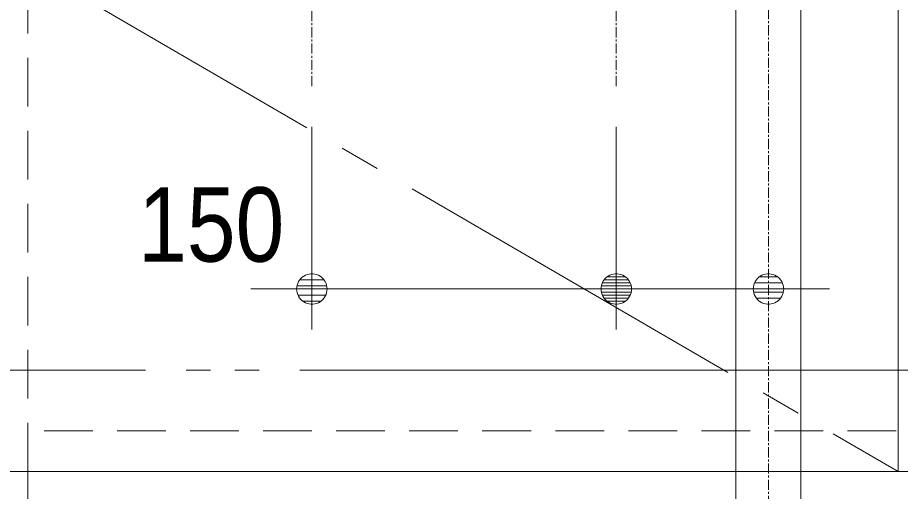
# Model space of a CAD drawing. Units: millimetres, scale not verified. Extents: x -6062 to 6062, y -3045 to 3045.
# Drawn here: x -5302.5 to -4867.5, y -1939.8 to -1706.2 of the extents above; entities that cross this region are included whole.
import ezdxf
from ezdxf.enums import TextEntityAlignment as Align

# ---------------------------------------------------------------- set-up
doc = ezdxf.new("R2010")
doc.units = ezdxf.units.MM
doc.header["$LTSCALE"] = 20
for name, pattern in [('CHAIN1', [8, 5, -1, 1, -1]), ('CHAIN2', [12, 9, -1, 1, -1]), ('DASHED1', [1.8, 1.2, -0.6]), ('LONG_DOUBLE_CHAIN', [21.8, 18, -1, 0.6, -0.6, 0.6, -1])]:
    doc.linetypes.add(name, pattern=pattern)
for name, color, linetype, lineweight in [('0-1_5ボウル・キャビネット', 7, 'Continuous', 9), ('0-3_0', 7, 'Continuous', 9), ('0-4_2寸法-2', 7, 'Continuous', 9), ('0-7_4給排水', 7, 'Continuous', 9)]:
    doc.layers.add(name, color=color, linetype=linetype, lineweight=lineweight)
doc.styles.add('ＭＳ Ｐゴシック', font='')
doc.styles.get('ＭＳ Ｐゴシック').set_extended_font_data('MS PGothic')

# ---------------------------------------------------------------- blocks, each defined once
blk = doc.blocks.new('_Dot')
at = {"layer": '0-3_0'}
for p, q in [((7.99, 6), (-7.99, 6)), ((-10, 0), (-20, 0)), ((9.78, 2), (-9.78, 2)), ((9.16, -3.98), (-9.16, -3.98)), ((6, -7.98), (-6, -7.98))]:
    blk.add_line(p, q, dxfattribs=at)
for points in [[(10, 0), (9.92, 1.25), (9.69, 2.49), (9.3, 3.68), (8.76, 4.82), (8.09, 5.88), (7.29, 6.85), (6.37, 7.71), (5.36, 8.44), (4.26, 9.05), (3.09, 9.51), (1.87, 9.82), (0.63, 9.98), (-0.63, 9.98), (-1.87, 9.82), (-3.09, 9.51), (-4.26, 9.05), (-5.36, 8.44), (-6.37, 7.71), (-7.29, 6.85), (-8.09, 5.88), (-8.76, 4.82), (-9.3, 3.68), (-9.69, 2.49), (-9.92, 1.25), (-10, 0), (0, 0)], [(-10, 0), (-9.92, -1.25), (-9.69, -2.49), (-9.3, -3.68), (-8.76, -4.82), (-8.09, -5.88), (-7.29, -6.85), (-6.37, -7.71), (-5.36, -8.44), (-4.26, -9.05), (-3.09, -9.51), (-1.87, -9.82), (-0.63, -9.98), (0.63, -9.98), (1.87, -9.82), (3.09, -9.51), (4.26, -9.05), (5.36, -8.44), (6.37, -7.71), (7.29, -6.85), (8.09, -5.88), (8.76, -4.82), (9.3, -3.68), (9.69, -2.49), (9.92, -1.25), (10, 0), (0, 0)]]:
    blk.add_lwpolyline(points, close=True, dxfattribs=at)
blk = doc.blocks.new('グループ-7')
at = {"layer": '0-7_4給排水', "linetype": 'CHAIN1'}
blk.add_line((-62900, -41500), (-62900, -21720), dxfattribs=at)
at = {"layer": '0-7_4給排水'}
blk.add_lwpolyline([(-63220, -32494.7), (-63220, -40120), (-62580, -40120), (-62580, -30620)], dxfattribs=at)
blk = doc.blocks.new('グループ-13')
at = {"layer": '0-7_4給排水', "linetype": 'CHAIN1'}
for p, q in [((-67400, -34800), (-67400, -32000)), ((-64400, -34800), (-64400, -32000))]:
    blk.add_line(p, q, dxfattribs=at)

msp = doc.modelspace()

# ---------------------------------------------------------------- linework, layer by layer
at = {"layer": '0-1_5ボウル・キャビネット', "linetype": 'LONG_DOUBLE_CHAIN'}
msp.add_line((-4367.5, -1880), (-5367.5, -1880), dxfattribs=at)
at = {"layer": '0-1_5ボウル・キャビネット', "linetype": 'DASHED1'}
msp.add_line((-4437.5, -1910), (-5297.5, -1910), dxfattribs=at)
at = {"layer": '0-1_5ボウル・キャビネット'}
for points in [[(-5317.5, -1330), (-4417.5, -1330), (-4417.5, -1930), (-5317.5, -1930)], [(-5315.5, -1410), (-5315.5, -1930), (-4868.5, -1930), (-4868.5, -1410)], [(-5317.5, -1930), (-5297.5, -1930), (-5297.5, -2020), (-5317.5, -2020)]]:
    msp.add_lwpolyline(points, close=True, dxfattribs=at)
at = {"layer": '0-1_5ボウル・キャビネット', "linetype": 'DASHED1'}
msp.add_lwpolyline([(-5297.5, -1930), (-5297.5, -1390), (-4437.5, -1390), (-4437.5, -1930)], dxfattribs=at)
at = {"layer": '0-1_5ボウル・キャビネット', "linetype": 'CHAIN2'}
msp.add_lwpolyline([(-4868.5, -1410), (-5315.5, -1670), (-4868.5, -1930)], dxfattribs=at)
at = {"layer": '0-4_2寸法-2'}
for p, q in [((-5157.5, -1760), (-5157.5, -1860)), ((-5007.5, -1760), (-5007.5, -1860)), ((-5007.5, -1760), (-5007.5, -1860)), ((-5172.51, -1840), (-5187.51, -1840)), ((-5007.5, -1840), (-5157.5, -1840)), ((-5022.51, -1840), (-5037.51, -1840)), ((-5007.5, -1840), (-4932.5, -1840)), ((-4992.49, -1840), (-4977.49, -1840)), ((-4917.49, -1840), (-4902.49, -1840)), ((-4932.5, -1860), (-4932.3, -1860))]:
    msp.add_line(p, q, dxfattribs=at)

# ---------------------------------------------------------------- block references
at = {"layer": '0-4_2寸法-2', "xscale": 0.7503418, "yscale": 0.7503418}
for p in [(-5157.5, -1840), (-5007.5, -1840)]:
    msp.add_blockref('_Dot', p, dxfattribs=at)
at = {"layer": '0-4_2寸法-2', "xscale": 0.7503418, "yscale": 0.7503418, "rotation": 180}
for p in [(-5007.5, -1840), (-4932.5, -1840)]:
    msp.add_blockref('_Dot', p, dxfattribs=at)
at = {"layer": '0-7_4給排水', "xscale": 0.05, "yscale": 0.05}
for name in ['グループ-13', 'グループ-7']:
    msp.add_blockref(name, (-1787.5, 0), dxfattribs=at)

# ---------------------------------------------------------------- texts
at = {"layer": '0-4_2寸法-2', "style": 'ＭＳ Ｐゴシック', "width": 0.9}
msp.add_text('150', height=36.66, dxfattribs=at).set_placement((-5243.11, -1837.52), align=Align.BOTTOM_LEFT)

doc.saveas('drawing.dxf')
